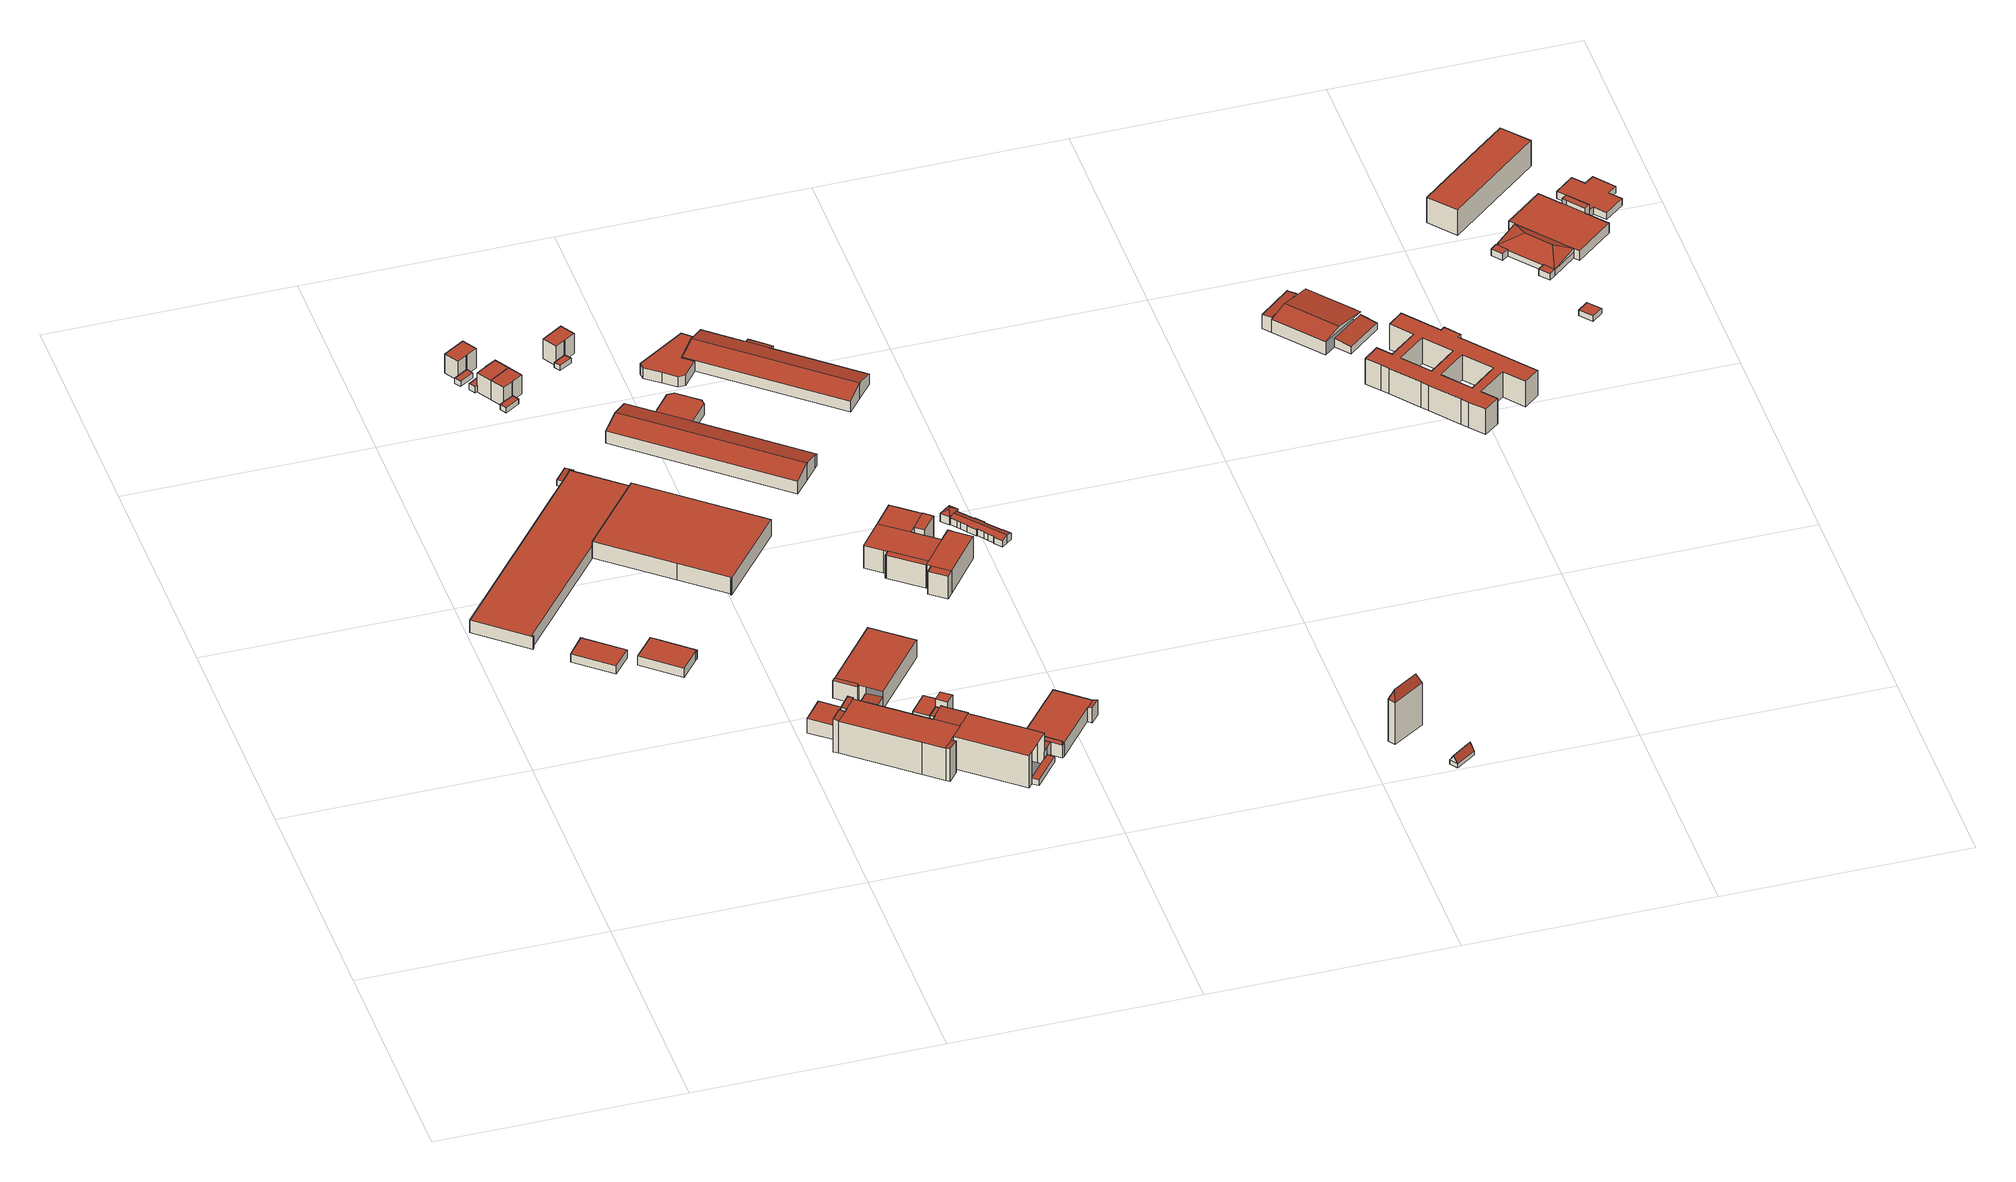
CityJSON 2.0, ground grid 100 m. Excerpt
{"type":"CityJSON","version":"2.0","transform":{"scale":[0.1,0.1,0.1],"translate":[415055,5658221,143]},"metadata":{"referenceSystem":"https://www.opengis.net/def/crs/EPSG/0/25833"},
"CityObjects":{
"building1":{"type":"Building","attributes":{"Dachtyp_tdc":"tdcPolyFlatRoof","Gemeindeschluessel":14612000,"Dachneigung":0,"QualitaetDacherkennung":76,"Geometrietyp2DReferenz":"3000","measuredHeight":3.96,"function":"31001_2000","roofType":"1000"},"geometry":[{"type":"Solid","lod":"2","boundaries":[[[[0,1,2,3]],[[1,4,5,2]],[[4,6,7,5]],[[6,0,3,7]],[[6,4,1,0]],[[3,2,5,7]]]],"semantics":{"surfaces":[{"type":"WallSurface"},{"type":"RoofSurface"},{"type":"GroundSurface"}],"values":[[0,0,0,0,1,2]]}}]},
"building2":{"type":"Building","attributes":{"Dachtyp_tdc":"tdcPolyFlatRoof","Gemeindeschluessel":14612000,"Dachneigung":0,"QualitaetDacherkennung":48,"Geometrietyp2DReferenz":"3000","measuredHeight":6.03,"function":"31001_2000","roofType":"1000"},"geometry":[{"type":"Solid","lod":"2","boundaries":[[[[8,9,10,11]],[[9,12,13,10]],[[12,14,15,13]],[[14,16,17,15]],[[16,18,19,17]],[[18,20,21,19]],[[20,22,23,21]],[[22,24,25,23]],[[24,26,27,25]],[[26,28,29,27]],[[28,8,11,29]],[[28,26,24,22,20,18,16,14,12,9,8]],[[11,10,13,15,17,19,21,23,25,27,29]]]],"semantics":{"surfaces":[{"type":"WallSurface"},{"type":"RoofSurface"},{"type":"GroundSurface"}],"values":[[0,0,0,0,0,0,0,0,0,0,0,1,2]]}}]},
"building3":{"type":"Building","attributes":{"Dachtyp_tdc":"tdcPolyFlatRoof","Gemeindeschluessel":14612000,"Dachneigung":0,"QualitaetDacherkennung":58,"Geometrietyp2DReferenz":"3000","measuredHeight":4.24,"function":"31001_2000","roofType":"1000"},"geometry":[{"type":"Solid","lod":"2","boundaries":[[[[30,31,32,33]],[[31,34,35,32]],[[34,36,37,35]],[[36,38,39,37]],[[38,40,41,39]],[[40,30,33,41]],[[40,38,36,34,31,30]],[[33,32,35,37,39,41]]]],"semantics":{"surfaces":[{"type":"WallSurface"},{"type":"RoofSurface"},{"type":"GroundSurface"}],"values":[[0,0,0,0,0,0,1,2]]}}]},
"building4":{"type":"Building","attributes":{"Dachtyp_tdc":"tdcPolyFlatRoof","Gemeindeschluessel":14612000,"Dachneigung":0,"QualitaetDacherkennung":72,"Geometrietyp2DReferenz":"3000","measuredHeight":2.47,"function":"31001_9998","roofType":"1000"},"geometry":[{"type":"Solid","lod":"2","boundaries":[[[[42,43,44,45]],[[43,46,47,44]],[[46,48,49,47]],[[48,50,51,49]],[[50,52,53,51]],[[52,42,45,53]],[[52,50,48,46,43,42]],[[45,44,47,49,51,53]]]],"semantics":{"surfaces":[{"type":"WallSurface"},{"type":"RoofSurface"},{"type":"GroundSurface"}],"values":[[0,0,0,0,0,0,1,2]]}}]},
"building5":{"type":"Building","attributes":{"Dachtyp_tdc":"tdcPolyFlatRoof","Gemeindeschluessel":14612000,"Dachneigung":0,"QualitaetDacherkennung":66,"Geometrietyp2DReferenz":"3000","measuredHeight":2.83,"function":"31001_9998","roofType":"1000"},"geometry":[{"type":"Solid","lod":"2","boundaries":[[[[54,55,56,57]],[[55,58,59,56]],[[58,60,61,59]],[[60,62,63,61]],[[62,64,65,63]],[[64,54,57,65]],[[64,62,60,58,55,54]],[[57,56,59,61,63,65]]]],"semantics":{"surfaces":[{"type":"WallSurface"},{"type":"RoofSurface"},{"type":"GroundSurface"}],"values":[[0,0,0,0,0,0,1,2]]}}]},
"building6":{"type":"Building","attributes":{"Dachtyp_tdc":"tdcPolyFlatRoof","Gemeindeschluessel":14612000,"Dachneigung":0,"QualitaetDacherkennung":54,"Geometrietyp2DReferenz":"3000","measuredHeight":9.21,"function":"31001_9998","roofType":"1000"},"geometry":[{"type":"Solid","lod":"2","boundaries":[[[[66,67,47,49]],[[67,68,69,47]],[[68,70,71,69]],[[70,72,73,71]],[[72,74,51,73]],[[74,66,49,51]],[[74,72,70,68,67,66]],[[49,47,69,71,73,51]]]],"semantics":{"surfaces":[{"type":"WallSurface"},{"type":"RoofSurface"},{"type":"GroundSurface"}],"values":[[0,0,0,0,0,0,1,2]]}}]},
"building7":{"type":"Building","attributes":{"Dachtyp_tdc":"tdcPolyFlatRoof","Gemeindeschluessel":14612000,"Dachneigung":4.03,"QualitaetDacherkennung":62,"Geometrietyp2DReferenz":"3000","measuredHeight":2.98,"function":"31001_2000","roofType":"2100"},"geometry":[{"type":"Solid","lod":"2","boundaries":[[[[75,76,77,78]],[[76,79,80,77]],[[79,81,82,80]],[[81,83,84,82]],[[83,75,78,84]],[[83,81,79,76,75]],[[78,77,80,82,84]]]],"semantics":{"surfaces":[{"type":"WallSurface"},{"type":"RoofSurface"},{"type":"GroundSurface"}],"values":[[0,0,0,0,0,1,2]]}}]},
"building8":{"type":"Building","attributes":{"name":"Förderzentrum Prof. Dr. Rainer Fetscher","Dachtyp_tdc":"tdcPolyFlatRoof","Gemeindeschluessel":14612000,"Dachneigung":0,"QualitaetDacherkennung":78,"Geometrietyp2DReferenz":"3000","measuredHeight":6.88,"function":"31001_3021","roofType":"1000"},"geometry":[{"type":"Solid","lod":"2","boundaries":[[[[85,86,87,88]],[[86,89,90,87]],[[89,91,92,90]],[[91,93,94,92]],[[93,95,96,94]],[[95,97,98,96]],[[97,85,88,98]],[[97,95,93,91,89,86,85]],[[88,87,90,92,94,96,98]]]],"semantics":{"surfaces":[{"type":"WallSurface"},{"type":"RoofSurface"},{"type":"GroundSurface"}],"values":[[0,0,0,0,0,0,0,1,2]]}}]},
"building9":{"type":"Building","attributes":{"Dachtyp_tdc":"tdcPolyFlatRoof","Gemeindeschluessel":14612000,"Dachneigung":0,"QualitaetDacherkennung":62,"Geometrietyp2DReferenz":"3000","measuredHeight":2.46,"function":"31001_9998","roofType":"1000"},"geometry":[{"type":"Solid","lod":"2","boundaries":[[[[99,100,101,102]],[[100,103,104,101]],[[103,105,106,104]],[[105,107,108,106]],[[107,109,110,108]],[[109,99,102,110]],[[109,107,105,103,100,99]],[[102,101,104,106,108,110]]]],"semantics":{"surfaces":[{"type":"WallSurface"},{"type":"RoofSurface"},{"type":"GroundSurface"}],"values":[[0,0,0,0,0,0,1,2]]}}]},
"building10":{"type":"Building","attributes":{"Dachtyp_tdc":"tdcPolyFlatRoof","Gemeindeschluessel":14612000,"Dachneigung":0,"QualitaetDacherkennung":46,"Geometrietyp2DReferenz":"3000","measuredHeight":9.1,"function":"31001_9998","roofType":"1000"},"geometry":[{"type":"Solid","lod":"2","boundaries":[[[[111,112,113,114]],[[112,115,116,113]],[[115,117,118,116]],[[117,119,120,118]],[[119,121,122,120]],[[121,111,114,122]],[[121,119,117,115,112,111]],[[114,113,116,118,120,122]]]],"semantics":{"surfaces":[{"type":"WallSurface"},{"type":"RoofSurface"},{"type":"GroundSurface"}],"values":[[0,0,0,0,0,0,1,2]]}}]},
"building11":{"type":"Building","attributes":{"Dachtyp_tdc":"tdcPolyFlatRoof","Gemeindeschluessel":14612000,"Dachneigung":0,"QualitaetDacherkennung":47,"Geometrietyp2DReferenz":"3000","measuredHeight":9.12,"function":"31001_9998","roofType":"1000"},"geometry":[{"type":"Solid","lod":"2","boundaries":[[[[123,124,125,126]],[[124,111,114,125]],[[111,121,122,114]],[[121,127,128,122]],[[127,129,130,128]],[[129,123,126,130]],[[129,127,121,111,124,123]],[[126,125,114,122,128,130]]]],"semantics":{"surfaces":[{"type":"WallSurface"},{"type":"RoofSurface"},{"type":"GroundSurface"}],"values":[[0,0,0,0,0,0,1,2]]}}]},
"building12":{"type":"Building","attributes":{"Dachtyp_tdc":"tdcPolyFlatRoof","Gemeindeschluessel":14612000,"Dachneigung":0,"QualitaetDacherkennung":43,"Geometrietyp2DReferenz":"3000","measuredHeight":7.88,"function":"31001_2000","roofType":"1000"},"geometry":[{"type":"Solid","lod":"2","boundaries":[[[[131,132,133,134]],[[132,135,136,133]],[[135,137,138,136]],[[137,139,140,138]],[[139,141,142,140]],[[141,143,144,142]],[[143,131,134,144]],[[143,141,139,137,135,132,131]],[[134,133,136,138,140,142,144]]]],"semantics":{"surfaces":[{"type":"WallSurface"},{"type":"RoofSurface"},{"type":"GroundSurface"}],"values":[[0,0,0,0,0,0,0,1,2]]}}]},
"building13":{"type":"Building","attributes":{"name":"Förderzentrum Prof. Dr. Rainer Fetscher","Gemeindeschluessel":14612000,"Geometrietyp2DReferenz":"3000","function":"31001_3021","roofType":"9999"},"children":["building13-1","building13-2","building13-3","building13-4","building13-5","building13-6","building13-7","building13-8"]},
"building13-1":{"type":"BuildingPart","attributes":{"Dachtyp_tdc":"tdcPolyFlatRoof","Dachneigung":0,"QualitaetDacherkennung":50,"Geometrietyp2DReferenz":"3000","measuredHeight":2.82,"roofType":"1000"},"parents":["building13"],"geometry":[{"type":"MultiSurface","lod":"2","boundaries":[[[145,146,147,148]],[[146,149,150,147]],[[151,152,153,154]],[[152,145,148,153]],[[152,151,149,146,145]],[[148,147,150,154,153]]],"semantics":{"surfaces":[{"type":"WallSurface"},{"type":"RoofSurface"},{"type":"GroundSurface"}],"values":[0,0,0,0,1,2]}}]},
"building13-2":{"type":"BuildingPart","attributes":{"Dachtyp_tdc":"tdcPolyFlatRoof","Dachneigung":0,"QualitaetDacherkennung":47,"Geometrietyp2DReferenz":"3000","measuredHeight":15.24,"roofType":"1000"},"parents":["building13"],"geometry":[{"type":"MultiSurface","lod":"2","boundaries":[[[155,156,157,158,159]],[[160,161,162,163]],[[161,164,165,162]],[[166,167,168,169,170]],[[171,172,173,174]],[[172,175,176,177,173]],[[178,175,172,171,179,167,166,164,161,160,180,156,155]],[[159,158,163,162,165,170,169,174,173,177,181]]],"semantics":{"surfaces":[{"type":"WallSurface"},{"type":"RoofSurface"},{"type":"GroundSurface"}],"values":[0,0,0,0,0,0,1,2]}}]},
"building13-3":{"type":"BuildingPart","attributes":{"Dachtyp_tdc":"tdcPolyFlatRoof","Dachneigung":5.94,"QualitaetDacherkennung":32,"Geometrietyp2DReferenz":"3000","measuredHeight":15.71,"roofType":"2100"},"parents":["building13"],"geometry":[{"type":"MultiSurface","lod":"2","boundaries":[[[168,182,183,169]],[[182,184,185,183]],[[184,186,187,185]],[[186,188,171,174,187]],[[188,186,184,182,168,179]],[[169,183,185,187,174]]],"semantics":{"surfaces":[{"type":"WallSurface"},{"type":"RoofSurface"},{"type":"GroundSurface"}],"values":[0,0,0,0,1,2]}}]},
"building13-4":{"type":"BuildingPart","attributes":{"Dachtyp_tdc":"tdcPolyFlatRoof","Dachneigung":5.33,"QualitaetDacherkennung":60,"Geometrietyp2DReferenz":"3000","measuredHeight":15.66,"roofType":"2100"},"parents":["building13"],"geometry":[{"type":"MultiSurface","lod":"2","boundaries":[[[176,189,190,191,177]],[[192,193,194,195,196]],[[193,197,198,199,194]],[[200,201,197,193,192,189,176]],[[177,191,195,194,199,181]]],"semantics":{"surfaces":[{"type":"WallSurface"},{"type":"RoofSurface"},{"type":"GroundSurface"}],"values":[0,0,0,1,2]}}]},
"building13-5":{"type":"BuildingPart","attributes":{"Dachtyp_tdc":"tdcPolyFlatRoof","Dachneigung":6.41,"QualitaetDacherkennung":51,"Geometrietyp2DReferenz":"3000","measuredHeight":15.61,"roofType":"2100"},"parents":["building13"],"geometry":[{"type":"MultiSurface","lod":"2","boundaries":[[[202,203,166,170,204]],[[205,206,207,165,164]],[[206,202,204,207]],[[206,205,203,202]],[[204,170,165,207]]],"semantics":{"surfaces":[{"type":"WallSurface"},{"type":"RoofSurface"},{"type":"GroundSurface"}],"values":[0,0,0,1,2]}}]},
"building13-6":{"type":"BuildingPart","attributes":{"Dachtyp_tdc":"tdcPolyFlatRoof","Dachneigung":5.93,"QualitaetDacherkennung":62,"Geometrietyp2DReferenz":"3000","measuredHeight":15.67,"roofType":"2100"},"parents":["building13"],"geometry":[{"type":"MultiSurface","lod":"2","boundaries":[[[157,208,209,158]],[[208,210,211,209]],[[210,212,160,163,211]],[[212,210,208,157,180]],[[158,209,211,163]]],"semantics":{"surfaces":[{"type":"WallSurface"},{"type":"RoofSurface"},{"type":"GroundSurface"}],"values":[0,0,0,1,2]}}]},
"building13-7":{"type":"BuildingPart","attributes":{"Dachtyp_tdc":"tdcPolyFlatRoof","Dachneigung":0,"QualitaetDacherkennung":40,"Geometrietyp2DReferenz":"3000","measuredHeight":14.4,"roofType":"1000"},"parents":["building13"],"geometry":[{"type":"MultiSurface","lod":"2","boundaries":[[[190,213,214,191]],[[213,215,216,214]],[[215,196,195,216]],[[196,215,213,190]],[[191,214,216,195]]],"semantics":{"surfaces":[{"type":"WallSurface"},{"type":"RoofSurface"},{"type":"GroundSurface"}],"values":[0,0,0,1,2]}}]},
"building13-8":{"type":"BuildingPart","attributes":{"Dachtyp_tdc":"tdcPolyFlatRoof","Dachneigung":0,"QualitaetDacherkennung":47,"Geometrietyp2DReferenz":"3000","measuredHeight":15.29,"roofType":"1000"},"parents":["building13"],"geometry":[{"type":"MultiSurface","lod":"2","boundaries":[[[217,150,149]],[[217,218,219,150]],[[218,155,159,219]],[[198,220,221,199]],[[220,222,151,154,221]],[[222,220,198,201,155,218,217]],[[150,219,159,181,199,221,154]]],"semantics":{"surfaces":[{"type":"WallSurface"},{"type":"RoofSurface"},{"type":"GroundSurface"}],"values":[0,0,0,0,0,1,2]}}]},
"building14":{"type":"Building","attributes":{"Dachtyp_tdc":"tdcPolyFlatRoof","Gemeindeschluessel":14612000,"Dachneigung":0,"QualitaetDacherkennung":67,"Geometrietyp2DReferenz":"3000","measuredHeight":2.43,"function":"31001_9998","roofType":"1000"},"geometry":[{"type":"Solid","lod":"2","boundaries":[[[[223,224,225,226]],[[224,227,228,225]],[[227,229,230,228]],[[229,231,232,230]],[[231,233,234,232]],[[233,223,226,234]],[[233,231,229,227,224,223]],[[226,225,228,230,232,234]]]],"semantics":{"surfaces":[{"type":"WallSurface"},{"type":"RoofSurface"},{"type":"GroundSurface"}],"values":[[0,0,0,0,0,0,1,2]]}}]},
"building15":{"type":"Building","attributes":{"Gemeindeschluessel":14612000,"Geometrietyp2DReferenz":"3000","function":"31001_3211","roofType":"9999"},"children":["building15-1","building15-2","building15-3"]},
"building15-1":{"type":"BuildingPart","attributes":{"Dachtyp_tdc":"tdcPolyFlatRoof","Dachneigung":0,"QualitaetDacherkennung":54,"Geometrietyp2DReferenz":"3000","measuredHeight":8.3,"roofType":"1000"},"parents":["building15"],"geometry":[{"type":"MultiSurface","lod":"2","boundaries":[[[235,236,237,238,239]],[[240,241,242,243,244]],[[245,246,247,248]],[[246,235,239,247]],[[246,245,241,240,236,235]],[[239,238,243,242,248,247]]],"semantics":{"surfaces":[{"type":"WallSurface"},{"type":"RoofSurface"},{"type":"GroundSurface"}],"values":[0,0,0,0,1,2]}}]},
"building15-2":{"type":"BuildingPart","attributes":{"Dachtyp_tdc":"tdcFreeFormRoof","Dachneigung":66.31,"QualitaetDacherkennung":28,"Geometrietyp2DReferenz":"3000","measuredHeight":9.45,"roofType":"5000"},"parents":["building15"],"geometry":[{"type":"MultiSurface","lod":"2","boundaries":[[[249,250,251,252]],[[249,252,241]],[[250,249,241,245]],[[242,253,254,248]],[[252,253,242,241]],[[252,251,254,253]],[[251,245,248,254]],[[250,245,251]]],"semantics":{"surfaces":[{"type":"RoofSurface"},{"type":"GroundSurface"},{"type":"WallSurface"}],"values":[0,0,0,1,2,2,2,0]}}]},
"building15-3":{"type":"BuildingPart","attributes":{"Dachtyp_tdc":"tdcPolyFlatRoof","Dachneigung":3.56,"QualitaetDacherkennung":82,"Geometrietyp2DReferenz":"3000","measuredHeight":5.69,"roofType":"2100"},"parents":["building15"],"geometry":[{"type":"MultiSurface","lod":"2","boundaries":[[[255,256,257,258]],[[256,244,243,257]],[[237,255,258,238]],[[237,244,256,255]],[[258,257,243,238]]],"semantics":{"surfaces":[{"type":"WallSurface"},{"type":"RoofSurface"},{"type":"GroundSurface"}],"values":[0,0,0,1,2]}}]},
"building16":{"type":"Building","attributes":{"name":"Förderzentrum Prof. Dr. Rainer Fetscher","Gemeindeschluessel":14612000,"Geometrietyp2DReferenz":"3000","function":"31001_3021","roofType":"9999"},"children":["building16-1","building16-2"]},
"building16-1":{"type":"BuildingPart","attributes":{"Dachtyp_tdc":"tdcPolyFlatRoof","Dachneigung":0,"QualitaetDacherkennung":69,"Geometrietyp2DReferenz":"3000","measuredHeight":13.92,"roofType":"1000"},"parents":["building16"],"geometry":[{"type":"MultiSurface","lod":"2","boundaries":[[[259,260,261,262]],[[260,263,264,261]],[[263,265,266,264]],[[267,259,262,268]],[[267,265,263,260,259]],[[262,261,264,266,268]]],"semantics":{"surfaces":[{"type":"WallSurface"},{"type":"RoofSurface"},{"type":"GroundSurface"}],"values":[0,0,0,0,1,2]}}]},
"building16-2":{"type":"BuildingPart","attributes":{"Dachtyp_tdc":"tdcPolyFlatRoof","Dachneigung":0,"QualitaetDacherkennung":48,"Geometrietyp2DReferenz":"3000","measuredHeight":17.65,"roofType":"1000"},"parents":["building16"],"geometry":[{"type":"MultiSurface","lod":"2","boundaries":[[[269,270,271,272]],[[270,273,267,268,271]],[[274,269,272,266,265]],[[274,273,270,269]],[[272,271,268,266]]],"semantics":{"surfaces":[{"type":"WallSurface"},{"type":"RoofSurface"},{"type":"GroundSurface"}],"values":[0,0,0,1,2]}}]},
"building17":{"type":"Building","attributes":{"Dachtyp_tdc":"tdcPolyFlatRoof","Gemeindeschluessel":14612000,"Dachneigung":0,"QualitaetDacherkennung":56,"Geometrietyp2DReferenz":"3000","measuredHeight":9.33,"function":"31001_9998","roofType":"1000"},"geometry":[{"type":"Solid","lod":"2","boundaries":[[[[275,276,228,230]],[[276,277,278,228]],[[277,279,280,278]],[[279,281,282,280]],[[281,283,232,282]],[[283,275,230,232]],[[283,281,279,277,276,275]],[[230,228,278,280,282,232]]]],"semantics":{"surfaces":[{"type":"WallSurface"},{"type":"RoofSurface"},{"type":"GroundSurface"}],"values":[[0,0,0,0,0,0,1,2]]}}]},
"building18":{"type":"Building","attributes":{"Gemeindeschluessel":14612000,"Geometrietyp2DReferenz":"3000","function":"31001_2000","roofType":"9999"},"children":["building18-1","building18-2"]},
"building18-1":{"type":"BuildingPart","attributes":{"Dachtyp_tdc":"tdcPolyFlatRoof","Dachneigung":0,"QualitaetDacherkennung":52,"Geometrietyp2DReferenz":"3000","measuredHeight":5.24,"roofType":"1000"},"parents":["building18"],"geometry":[{"type":"MultiSurface","lod":"2","boundaries":[[[284,285,286,287]],[[285,288,289,286]],[[288,290,291,289]],[[290,292,293,291]],[[292,294,295,293]],[[294,292,290,288,285,284]],[[287,286,289,291,293,295]]],"semantics":{"surfaces":[{"type":"WallSurface"},{"type":"RoofSurface"},{"type":"GroundSurface"}],"values":[0,0,0,0,0,1,2]}}]},
"building18-2":{"type":"BuildingPart","attributes":{"Dachtyp_tdc":"tdcGableRoof","Dachneigung":13.86,"QualitaetDacherkennung":88,"Geometrietyp2DReferenz":"3000","measuredHeight":8.01,"roofType":"3100"},"parents":["building18"],"geometry":[{"type":"MultiSurface","lod":"2","boundaries":[[[296,297,298,299]],[[297,300,287,298]],[[300,284,287]],[[301,295,294]],[[301,302,303,295]],[[302,304,305,303]],[[304,306,307,305]],[[306,308,309,307]],[[308,310,311,309]],[[310,296,299,311]],[[306,304,302,301,300,297,296]],[[296,310,308,306]],[[299,298,287,295,303,305,307,309,311]]],"semantics":{"surfaces":[{"type":"WallSurface"},{"type":"RoofSurface"},{"type":"GroundSurface"}],"values":[0,0,0,0,0,0,0,0,0,0,1,1,2]}}]},
"building19":{"type":"Building","attributes":{"name":"Förderzentrum Prof. Dr. Rainer Fetscher","Dachtyp_tdc":"tdcPolyFlatRoof","Gemeindeschluessel":14612000,"Dachneigung":0,"QualitaetDacherkennung":63,"Geometrietyp2DReferenz":"3000","measuredHeight":5.69,"function":"31001_3021","roofType":"1000"},"geometry":[{"type":"Solid","lod":"2","boundaries":[[[[312,313,314,315]],[[313,316,317,314]],[[316,318,319,317]],[[318,320,321,319]],[[320,312,315,321]],[[320,318,316,313,312]],[[315,314,317,319,321]]]],"semantics":{"surfaces":[{"type":"WallSurface"},{"type":"RoofSurface"},{"type":"GroundSurface"}],"values":[[0,0,0,0,0,1,2]]}}]},
"building20":{"type":"Building","attributes":{"Dachtyp_tdc":"tdcPolyFlatRoof","Gemeindeschluessel":14612000,"Dachneigung":0,"QualitaetDacherkennung":66,"Geometrietyp2DReferenz":"3000","measuredHeight":4.89,"function":"31001_2000","roofType":"1000"},"geometry":[{"type":"Solid","lod":"2","boundaries":[[[[322,323,324,325]],[[323,326,327,324]],[[326,328,329,327]],[[328,330,331,329]],[[330,332,333,331]],[[332,334,335,333]],[[334,336,337,335]],[[336,338,339,337]],[[338,322,325,339]],[[338,336,334,332,330,328,326,323,322]],[[325,324,327,329,331,333,335,337,339]]]],"semantics":{"surfaces":[{"type":"WallSurface"},{"type":"RoofSurface"},{"type":"GroundSurface"}],"values":[[0,0,0,0,0,0,0,0,0,1,2]]}}]},
"building21":{"type":"Building","attributes":{"name":"Förderzentrum Prof. Dr. Rainer Fetscher","Gemeindeschluessel":14612000,"Geometrietyp2DReferenz":"3000","function":"31001_3021","roofType":"9999"},"children":["building21-1","building21-2","building21-3"]},
"building21-1":{"type":"BuildingPart","attributes":{"Dachtyp_tdc":"tdcFreeFormRoof","Dachneigung":67.84,"QualitaetDacherkennung":38,"Geometrietyp2DReferenz":"3000","measuredHeight":7.61,"roofType":"5000"},"parents":["building21"],"geometry":[{"type":"MultiSurface","lod":"2","boundaries":[[[340,341,342,343]],[[341,344,345,342]],[[344,346,347,345]],[[348,349,350,351]],[[349,340,343,350]],[[352,353,348,346]],[[352,346,344]],[[353,352,344,341,340,349]],[[353,349,348]],[[343,342,345,347,351,350]]],"semantics":{"surfaces":[{"type":"WallSurface"},{"type":"RoofSurface"},{"type":"GroundSurface"}],"values":[0,0,0,0,0,1,1,1,1,2]}}]},
"building21-2":{"type":"BuildingPart","attributes":{"Dachtyp_tdc":"tdcPolyFlatRoof","Dachneigung":0,"QualitaetDacherkennung":81,"Geometrietyp2DReferenz":"3000","measuredHeight":6.39,"roofType":"1000"},"parents":["building21"],"geometry":[{"type":"MultiSurface","lod":"2","boundaries":[[[354,355,356,357]],[[355,358,359,356]],[[360,361,348,351,362]],[[363,354,357,347,346]],[[363,361,360,358,355,354]],[[357,356,359,362,351,347]]],"semantics":{"surfaces":[{"type":"WallSurface"},{"type":"RoofSurface"},{"type":"GroundSurface"}],"values":[0,0,0,0,1,2]}}]},
"building21-3":{"type":"BuildingPart","attributes":{"Dachtyp_tdc":"tdcPolyFlatRoof","Dachneigung":16.44,"QualitaetDacherkennung":42,"Geometrietyp2DReferenz":"3000","measuredHeight":7.08,"roofType":"2100"},"parents":["building21"],"geometry":[{"type":"MultiSurface","lod":"2","boundaries":[[[364,365,366,359,358]],[[365,367,368,366]],[[367,369,360,362,368]],[[369,367,365,364]],[[359,366,368,362]]],"semantics":{"surfaces":[{"type":"WallSurface"},{"type":"RoofSurface"},{"type":"GroundSurface"}],"values":[0,0,0,1,2]}}]},
"building22":{"type":"Building","attributes":{"Gemeindeschluessel":14612000,"Geometrietyp2DReferenz":"3000","function":"31001_9998","roofType":"9999"},"children":["building22-1","building22-2","building22-3","building22-4","building22-5","building22-6"]},
"building22-1":{"type":"BuildingPart","attributes":{"Dachtyp_tdc":"tdcPolyFlatRoof","Dachneigung":0,"QualitaetDacherkennung":72,"Geometrietyp2DReferenz":"3000","measuredHeight":10.73,"roofType":"1000"},"parents":["building22"],"geometry":[{"type":"MultiSurface","lod":"2","boundaries":[[[370,371,372,373,374,375,376]],[[377,378,379,380,381,382,383]],[[376,375,378,377]],[[373,380,379,374]],[[371,370,383,382]],[[370,376,377,383]]],"semantics":{"surfaces":[{"type":"RoofSurface"},{"type":"GroundSurface"},{"type":"WallSurface"}],"values":[0,1,2,2,2,2]}}]},
"building22-2":{"type":"BuildingPart","attributes":{"Dachtyp_tdc":"tdcPolyFlatRoof","Dachneigung":0,"QualitaetDacherkennung":73,"Geometrietyp2DReferenz":"3000","measuredHeight":10.83,"roofType":"1000"},"parents":["building22"],"geometry":[{"type":"MultiSurface","lod":"2","boundaries":[[[384,385,386,387,388]],[[385,389,390,386]],[[389,391,371,382,390]],[[389,385,384,392,391]],[[382,381,387,386,390]]],"semantics":{"surfaces":[{"type":"WallSurface"},{"type":"RoofSurface"},{"type":"GroundSurface"}],"values":[0,0,0,1,2]}}]},
"building22-3":{"type":"BuildingPart","attributes":{"Dachtyp_tdc":"tdcPolyFlatRoof","Dachneigung":0,"QualitaetDacherkennung":77,"Geometrietyp2DReferenz":"3000","measuredHeight":10.71,"roofType":"1000"},"parents":["building22"],"geometry":[{"type":"MultiSurface","lod":"2","boundaries":[[[393,394,395,396]],[[394,397,398,395]],[[397,399,400,398]],[[399,401,402,400]],[[403,374,379,404]],[[375,393,396,378]],[[375,374,403,401,399,397,394,393]],[[396,395,398,400,402,404,379,378]]],"semantics":{"surfaces":[{"type":"WallSurface"},{"type":"RoofSurface"},{"type":"GroundSurface"}],"values":[0,0,0,0,0,0,1,2]}}]},
"building22-4":{"type":"BuildingPart","attributes":{"Dachtyp_tdc":"tdcPolyFlatRoof","Dachneigung":0,"QualitaetDacherkennung":65,"Geometrietyp2DReferenz":"3000","measuredHeight":10.72,"roofType":"1000"},"parents":["building22"],"geometry":[{"type":"MultiSurface","lod":"2","boundaries":[[[405,406,407,408]],[[405,409,410,406]],[[409,411,412,410]],[[409,405,408,411]],[[412,407,406,410]]],"semantics":{"surfaces":[{"type":"WallSurface"},{"type":"RoofSurface"},{"type":"GroundSurface"}],"values":[0,0,0,1,2]}}]},
"building22-5":{"type":"BuildingPart","attributes":{"Dachtyp_tdc":"tdcPolyFlatRoof","Dachneigung":0,"QualitaetDacherkennung":69,"Geometrietyp2DReferenz":"3000","measuredHeight":10.79,"roofType":"1000"},"parents":["building22"],"geometry":[{"type":"MultiSurface","lod":"2","boundaries":[[[413,414,403,404,415]],[[416,417,418,402,401]],[[417,413,415,418]],[[417,416,414,413]],[[415,404,402,418]]],"semantics":{"surfaces":[{"type":"WallSurface"},{"type":"RoofSurface"},{"type":"GroundSurface"}],"values":[0,0,0,1,2]}}]},
"building22-6":{"type":"BuildingPart","attributes":{"Dachtyp_tdc":"tdcPolyFlatRoof","Dachneigung":0,"QualitaetDacherkennung":82,"Geometrietyp2DReferenz":"3000","measuredHeight":10.71,"roofType":"1000"},"parents":["building22"],"geometry":[{"type":"MultiSurface","lod":"2","boundaries":[[[411,419,420,412]],[[419,421,422,420]],[[421,388,387,422]],[[373,423,424,380]],[[423,425,426,424]],[[425,427,428,426]],[[427,429,430,428]],[[429,408,407,430]],[[429,427,425,423,373,372,388,421,419,411,408]],[[407,412,420,422,387,381,380,424,426,428,430]]],"semantics":{"surfaces":[{"type":"WallSurface"},{"type":"RoofSurface"},{"type":"GroundSurface"}],"values":[0,0,0,0,0,0,0,0,1,2]}}]},
"building23":{"type":"Building","attributes":{"Gemeindeschluessel":14612000,"Geometrietyp2DReferenz":"3000","function":"31001_2000","roofType":"9999"},"children":["building23-1","building23-2"]},
"building23-1":{"type":"BuildingPart","attributes":{"Dachtyp_tdc":"tdcGableRoof","Dachneigung":13.82,"QualitaetDacherkennung":94,"Geometrietyp2DReferenz":"3000","measuredHeight":7.18,"roofType":"3100"},"parents":["building23"],"geometry":[{"type":"MultiSurface","lod":"2","boundaries":[[[431,432,433]],[[434,435,436]],[[434,437,438,435]],[[437,439,440,438]],[[439,441,442,440]],[[441,443,444,442]],[[443,445,446,444]],[[445,447,448,446]],[[447,449,450,448]],[[449,451,452,450]],[[451,431,433,452]],[[447,445,443,441,439]],[[439,437,434,431,451,449,447]],[[433,435,438,440,442,444,446,448,450,452]]],"semantics":{"surfaces":[{"type":"WallSurface"},{"type":"RoofSurface"},{"type":"GroundSurface"}],"values":[0,0,0,0,0,0,0,0,0,0,0,1,1,2]}}]},
"building23-2":{"type":"BuildingPart","attributes":{"Dachtyp_tdc":"tdcPolyFlatRoof","Dachneigung":9.03,"QualitaetDacherkennung":68,"Geometrietyp2DReferenz":"3000","measuredHeight":3.48,"roofType":"2100"},"parents":["building23"],"geometry":[{"type":"MultiSurface","lod":"2","boundaries":[[[453,454,455,456]],[[454,436,435,455]],[[436,454,453,432]],[[433,456,455,435]],[[432,453,456,433]]],"semantics":{"surfaces":[{"type":"WallSurface"},{"type":"RoofSurface"},{"type":"GroundSurface"}],"values":[0,0,1,2,0]}}]},
"building24":{"type":"Building","attributes":{"Gemeindeschluessel":14612000,"Geometrietyp2DReferenz":"3000","function":"31001_9998","roofType":"9999"},"children":["building24-1","building24-2"]},
"building24-1":{"type":"BuildingPart","attributes":{"Dachtyp_tdc":"tdcHipRoof","Dachneigung":29.85,"QualitaetDacherkennung":73,"Geometrietyp2DReferenz":"3000","measuredHeight":5.02,"roofType":"3200"},"parents":["building24"],"geometry":[{"type":"MultiSurface","lod":"2","boundaries":[[[457,458,459]],[[457,460,461,458]],[[460,462,463,461]],[[462,464,465,463]],[[464,466,467,465]],[[466,468,469,467]],[[468,470,471,469]],[[470,472,471]],[[468,466,473]],[[464,462,474]],[[466,464,474,473]],[[462,460,457,470,468,473,474]],[[458,461,463,465,467,469,471,475]]],"semantics":{"surfaces":[{"type":"WallSurface"},{"type":"RoofSurface"},{"type":"GroundSurface"}],"values":[0,0,0,0,0,0,0,0,1,1,1,1,2]}}]},
"building24-2":{"type":"BuildingPart","attributes":{"Dachtyp_tdc":"tdcGableRoof","Dachneigung":16.16,"QualitaetDacherkennung":50,"Geometrietyp2DReferenz":"3000","measuredHeight":3.73,"roofType":"3100"},"parents":["building24"],"geometry":[{"type":"MultiSurface","lod":"2","boundaries":[[[476,477,478,479]],[[477,480,481,478]],[[480,482,483,481]],[[482,484,485,483]],[[484,486,487,485]],[[486,459,458,487]],[[472,488,489,471]],[[488,490,491,489]],[[490,492,493,491]],[[492,494,495,493]],[[494,496,497,495]],[[496,498,499,497]],[[498,500,501,499]],[[500,502,503,501]],[[502,504,505,503]],[[504,506,507,505]],[[506,508,509,507]],[[502,500,498,496,494,492,490,488,472,510]],[[510,459,486,484,482,480,477,476,511,512,508,506,504,502]],[[509,513,514,479,478,481,483,485,487,458,475,471,489,491,493,495,497,499,501,503,505,507]],[[508,512,513,509]],[[512,511,514,513]],[[511,476,479,514]]],"semantics":{"surfaces":[{"type":"WallSurface"},{"type":"RoofSurface"},{"type":"GroundSurface"}],"values":[0,0,0,0,0,0,0,0,0,0,0,0,0,0,0,0,0,1,1,2,0,0,0]}}]},
"building25":{"type":"Building","attributes":{"Dachtyp_tdc":"tdcFreeFormRoof","Gemeindeschluessel":14612000,"Dachneigung":69.02,"QualitaetDacherkennung":3,"Geometrietyp2DReferenz":"3000","measuredHeight":24.39,"function":"31001_9998","roofType":"5000"},"geometry":[{"type":"Solid","lod":"2","boundaries":[[[[515,516,517,518]],[[516,519,520,517]],[[519,521,522,520]],[[521,523,524,522]],[[523,515,518,524]],[[519,516,525,526]],[[516,515,525]],[[515,523,521,526,525]],[[521,519,526]],[[518,517,520,522,524]]]],"semantics":{"surfaces":[{"type":"WallSurface"},{"type":"RoofSurface"},{"type":"GroundSurface"}],"values":[[0,0,0,0,0,1,1,1,1,2]]}}]},
"building26":{"type":"Building","attributes":{"Dachtyp_tdc":"tdcFreeFormRoof","Gemeindeschluessel":14612000,"Dachneigung":12.99,"QualitaetDacherkennung":71,"Geometrietyp2DReferenz":"3000","measuredHeight":3.42,"function":"31001_9998","roofType":"5000"},"geometry":[{"type":"Solid","lod":"2","boundaries":[[[[527,528,529,530]],[[528,531,532,529]],[[531,533,518,532]],[[533,534,524,518]],[[534,535,536,524]],[[537,533,531,538]],[[534,537,538,528,527,535]],[[534,533,537]],[[531,528,538]],[[536,530,529,532,518,524]],[[535,527,530,536]]]],"semantics":{"surfaces":[{"type":"WallSurface"},{"type":"RoofSurface"},{"type":"GroundSurface"}],"values":[[0,0,0,0,0,1,1,0,0,2,0]]}}]},
"building27":{"type":"Building","attributes":{"Dachtyp_tdc":"tdcFreeFormRoof","Gemeindeschluessel":14612000,"Dachneigung":59.17,"QualitaetDacherkennung":36,"Geometrietyp2DReferenz":"3000","measuredHeight":5.08,"function":"31001_9998","roofType":"5000"},"geometry":[{"type":"Solid","lod":"2","boundaries":[[[[539,540,541,542]],[[540,543,544,541]],[[543,545,546,544]],[[545,539,542,546]],[[547,545,543]],[[548,547,543,540]],[[548,540,539]],[[547,548,539,545]],[[542,541,544,546]]]],"semantics":{"surfaces":[{"type":"WallSurface"},{"type":"RoofSurface"},{"type":"GroundSurface"}],"values":[[0,0,0,0,0,1,0,1,2]]}}]},
"building28":{"type":"Building","attributes":{"Gemeindeschluessel":14612000,"Geometrietyp2DReferenz":"3000","function":"31001_3211","roofType":"9999"},"children":["building28-1","building28-2","building28-3","building28-4"]},
"building28-1":{"type":"BuildingPart","attributes":{"Dachtyp_tdc":"tdcPolyFlatRoof","Dachneigung":5.85,"QualitaetDacherkennung":70,"Geometrietyp2DReferenz":"3000","measuredHeight":3.95,"roofType":"2100"},"parents":["building28"],"geometry":[{"type":"MultiSurface","lod":"2","boundaries":[[[549,550,551,552]],[[553,554,555,556]],[[554,549,552,555]],[[554,553,550,549]],[[552,551,556,555]]],"semantics":{"surfaces":[{"type":"WallSurface"},{"type":"RoofSurface"},{"type":"GroundSurface"}],"values":[0,0,0,1,2]}}]},
"building28-2":{"type":"BuildingPart","attributes":{"Dachtyp_tdc":"tdcGableRoof","Dachneigung":10.19,"QualitaetDacherkennung":41,"Geometrietyp2DReferenz":"3000","measuredHeight":7.8,"roofType":"3100"},"parents":["building28"],"geometry":[{"type":"MultiSurface","lod":"2","boundaries":[[[557,558,559,560]],[[557,561,562]],[[558,557,562,563,564]],[[561,565,566,567,563,562]],[[560,559,568,569,570,556,551]]],"semantics":{"surfaces":[{"type":"WallSurface"},{"type":"RoofSurface"},{"type":"GroundSurface"}],"values":[0,0,1,1,2]}}]},
"building28-3":{"type":"BuildingPart","attributes":{"Dachtyp_tdc":"tdcPolyFlatRoof","Dachneigung":7.98,"QualitaetDacherkennung":55,"Geometrietyp2DReferenz":"3000","measuredHeight":7.15,"roofType":"2100"},"parents":["building28"],"geometry":[{"type":"MultiSurface","lod":"2","boundaries":[[[571,572,573,574]],[[572,575,566,576,568,573]],[[577,578,579,559,558]],[[578,580,581,579]],[[580,571,574,581]],[[580,578,577,564,567,575,572,571]],[[574,573,568,559,579,581]]],"semantics":{"surfaces":[{"type":"WallSurface"},{"type":"RoofSurface"},{"type":"GroundSurface"}],"values":[0,0,0,0,0,1,2]}}]},
"building28-4":{"type":"BuildingPart","attributes":{"Dachtyp_tdc":"tdcPolyFlatRoof","Dachneigung":5.76,"QualitaetDacherkennung":69,"Geometrietyp2DReferenz":"3000","measuredHeight":3.41,"roofType":"2100"},"parents":["building28"],"geometry":[{"type":"MultiSurface","lod":"2","boundaries":[[[582,570,569,583]],[[584,585,570,582]],[[586,587,583,569]],[[587,584,582,583]],[[587,586,585,584]]],"semantics":{"surfaces":[{"type":"GroundSurface"},{"type":"WallSurface"},{"type":"RoofSurface"}],"values":[0,1,1,1,2]}}]},
"building29":{"type":"Building","attributes":{"name":"Förderzentrum Sprache Dresden","Dachtyp_tdc":"tdcPolyFlatRoof","Gemeindeschluessel":14612000,"Dachneigung":0,"QualitaetDacherkennung":12,"Geometrietyp2DReferenz":"3000","measuredHeight":12.08,"function":"31001_3021","roofType":"1000"},"geometry":[{"type":"Solid","lod":"2","boundaries":[[[[588,589,590,591]],[[589,592,593,590]],[[592,594,595,593]],[[594,596,597,595]],[[596,598,599,597]],[[600,601,602,603]],[[601,604,605,602]],[[604,606,607,605]],[[606,600,603,607]],[[598,608,609,599]],[[608,610,611,609]],[[610,612,613,611]],[[612,614,615,613]],[[614,616,617,615]],[[616,618,619,617]],[[618,620,621,619]],[[620,622,623,621]],[[622,624,625,623]],[[624,626,627,625]],[[628,629,630,631]],[[629,632,633,630]],[[632,634,635,633]],[[634,628,631,635]],[[626,636,637,627]],[[636,638,639,637]],[[638,640,641,639]],[[638,636,626,624,622,620,618,616,614,612,610,608,598,596,594,592,589,588,642,643,644,645,640],[628,634,632,629],[600,606,604,601]],[[641,646,647,648,649,591,590,593,595,597,599,609,611,613,615,617,619,621,623,625,627,637,639],[603,602,605,607],[631,630,633,635]],[[640,645,646,641]],[[645,644,647,646]],[[644,643,648,647]],[[643,642,649,648]],[[642,588,591,649]]]],"semantics":{"surfaces":[{"type":"WallSurface"},{"type":"RoofSurface"},{"type":"GroundSurface"}],"values":[[0,0,0,0,0,0,0,0,0,0,0,0,0,0,0,0,0,0,0,0,0,0,0,0,0,0,1,2,0,0,0,0,0]]}}]},
"building30":{"type":"Building","attributes":{"Dachtyp_tdc":"tdcPolyFlatRoof","Gemeindeschluessel":14612000,"Dachneigung":0,"QualitaetDacherkennung":66,"Geometrietyp2DReferenz":"3000","measuredHeight":2.47,"function":"31001_9998","roofType":"1000"},"geometry":[{"type":"Solid","lod":"2","boundaries":[[[[650,651,652,653]],[[651,654,655,652]],[[654,656,657,655]],[[656,650,653,657]],[[656,654,651,650]],[[653,652,655,657]]]],"semantics":{"surfaces":[{"type":"WallSurface"},{"type":"RoofSurface"},{"type":"GroundSurface"}],"values":[[0,0,0,0,1,2]]}}]},
"building31":{"type":"Building","attributes":{"Dachtyp_tdc":"tdcPolyFlatRoof","Gemeindeschluessel":14612000,"Dachneigung":0,"QualitaetDacherkennung":23,"Geometrietyp2DReferenz":"3000","measuredHeight":12.12,"function":"31001_9998","roofType":"1000"},"geometry":[{"type":"Solid","lod":"2","boundaries":[[[[658,659,660,661]],[[659,662,663,660]],[[662,664,665,663]],[[664,666,667,665]],[[666,668,669,667]],[[668,658,661,669]],[[668,666,664,662,659,658]],[[661,660,663,665,667,669]]]],"semantics":{"surfaces":[{"type":"WallSurface"},{"type":"RoofSurface"},{"type":"GroundSurface"}],"values":[[0,0,0,0,0,0,1,2]]}}]},
"building32":{"type":"Building","attributes":{"Gemeindeschluessel":14612000,"Geometrietyp2DReferenz":"3000","function":"31001_9998","roofType":"9999"},"children":["building32-1","building32-2","building32-3","building32-4","building32-5"]},
"building32-1":{"type":"BuildingPart","attributes":{"Dachtyp_tdc":"tdcPolyFlatRoof","Dachneigung":0,"QualitaetDacherkennung":69,"Geometrietyp2DReferenz":"3000","measuredHeight":3,"roofType":"1000"},"parents":["building32"],"geometry":[{"type":"MultiSurface","lod":"2","boundaries":[[[670,671,672,673,674]],[[671,675,676,672]],[[675,677,678,679,676]],[[677,675,671,670]],[[673,672,676,679]]],"semantics":{"surfaces":[{"type":"WallSurface"},{"type":"RoofSurface"},{"type":"GroundSurface"}],"values":[0,0,0,1,2]}}]},
"building32-2":{"type":"BuildingPart","attributes":{"Dachtyp_tdc":"tdcPolyFlatRoof","Dachneigung":0,"QualitaetDacherkennung":72,"Geometrietyp2DReferenz":"3000","measuredHeight":3.01,"roofType":"1000"},"parents":["building32"],"geometry":[{"type":"MultiSurface","lod":"2","boundaries":[[[680,681,682,683,684]],[[681,685,686,682]],[[685,687,688,689,686]],[[687,685,681,680]],[[683,682,686,689]]],"semantics":{"surfaces":[{"type":"WallSurface"},{"type":"RoofSurface"},{"type":"GroundSurface"}],"values":[0,0,0,1,2]}}]},
"building32-3":{"type":"BuildingPart","attributes":{"Dachtyp_tdc":"tdcPolyFlatRoof","Dachneigung":0,"QualitaetDacherkennung":62,"Geometrietyp2DReferenz":"3000","measuredHeight":4.68,"roofType":"1000"},"parents":["building32"],"geometry":[{"type":"MultiSurface","lod":"2","boundaries":[[[690,691,692,693,694,695]],[[691,696,697,692]],[[696,698,699,697]],[[700,701,702,703]],[[701,704,705,702]],[[704,706,707,708,709,705]],[[706,704,701,700,698,696,691,690]],[[693,692,697,699,703,702,705,709]]],"semantics":{"surfaces":[{"type":"WallSurface"},{"type":"RoofSurface"},{"type":"GroundSurface"}],"values":[0,0,0,0,0,0,1,2]}}]},
"building32-4":{"type":"BuildingPart","attributes":{"Dachtyp_tdc":"tdcHipRoof","Dachneigung":18.36,"QualitaetDacherkennung":25,"Geometrietyp2DReferenz":"3000","measuredHeight":5.62,"roofType":"3200"},"parents":["building32"],"geometry":[{"type":"MultiSurface","lod":"2","boundaries":[[[678,684,683,679]],[[688,694,693,689]],[[708,674,673,709]],[[695,688,710]],[[674,707,711]],[[688,684,678,674,711,710]],[[707,695,710,711]],[[708,707,674]],[[688,695,694]],[[679,683,689,693,709,673]]],"semantics":{"surfaces":[{"type":"WallSurface"},{"type":"RoofSurface"},{"type":"GroundSurface"}],"values":[0,0,0,1,1,1,1,0,0,2]}}]},
"building32-5":{"type":"BuildingPart","attributes":{"Dachtyp_tdc":"tdcPolyFlatRoof","Dachneigung":0,"QualitaetDacherkennung":69,"Geometrietyp2DReferenz":"3000","measuredHeight":6.94,"roofType":"1000"},"parents":["building32"],"geometry":[{"type":"MultiSurface","lod":"2","boundaries":[[[712,713,714,699,698]],[[713,715,716,714]],[[715,717,703,716]],[[717,700,703]],[[717,715,713,712]],[[699,714,716,703]]],"semantics":{"surfaces":[{"type":"WallSurface"},{"type":"RoofSurface"},{"type":"GroundSurface"}],"values":[0,0,0,0,1,2]}}]},
"building33":{"type":"Building","attributes":{"Dachtyp_tdc":"tdcPolyFlatRoof","Gemeindeschluessel":14612000,"Dachneigung":0,"QualitaetDacherkennung":89,"Geometrietyp2DReferenz":"3000","measuredHeight":3.37,"function":"31001_9998","roofType":"1000"},"geometry":[{"type":"Solid","lod":"2","boundaries":[[[[718,719,720,721]],[[719,722,723,720]],[[722,724,725,723]],[[724,726,727,725]],[[726,728,729,727]],[[728,730,731,729]],[[730,732,733,731]],[[732,734,735,733]],[[734,736,737,735]],[[736,738,739,737]],[[738,740,741,739]],[[740,718,721,741]],[[740,738,736,734,732,730,728,726,724,722,719,718]],[[721,720,723,725,727,729,731,733,735,737,739,741]]]],"semantics":{"surfaces":[{"type":"WallSurface"},{"type":"RoofSurface"},{"type":"GroundSurface"}],"values":[[0,0,0,0,0,0,0,0,0,0,0,0,1,2]]}}]}
},
"vertices":[
[310,1534,77],[375,1615,77],[375,1615,38],[310,1534,38],[519,1496,77],[519,1496,38],[452,1416,77],[452,1416,38],
[202,1648,101],[198,1643,101],[198,1643,41],[202,1648,41],[2,1806,101],[2,1806,41],[363,2241,101],[363,2241,41],[449,2345,101],[449,2345,41],[593,2519,101],[593,2519,41],[616,2548,101],[616,2548,41],[810,2389,101],[810,2389,41],[805,2383,101],[805,2383,41],[565,2093,101],[565,2093,41],[197,1653,101],[197,1653,41],
[688,1321,82],[543,1444,82],[543,1444,39],[688,1321,39],[621,1536,82],[621,1536,39],[651,1510,82],[651,1510,39],[765,1413,82],[765,1413,39],[758,1405,82],[758,1405,39],
[366,3121,142],[350,3146,142],[350,3146,118],[366,3121,118],[368,3157,142],[368,3157,118],[404,3179,142],[404,3179,118],[410,3183,142],[410,3183,118],[425,3157,142],[425,3157,118],
[417,3078,143],[408,3073,143],[408,3073,115],[417,3078,115],[392,3098,143],[392,3098,115],[442,3130,143],[442,3130,115],[458,3104,143],[458,3104,115],[453,3101,143],[453,3101,115],
[404,3179,210],[368,3157,210],[333,3214,210],[333,3214,118],[419,3267,210],[419,3267,118],[454,3210,210],[454,3210,118],[410,3183,210],
[593,2519,74],[564,2542,72],[564,2542,45],[593,2519,45],[612,2601,72],[612,2601,45],[640,2578,74],[640,2578,45],[616,2548,74],[616,2548,45],
[1136,829,101],[1120,810,101],[1120,810,33],[1136,829,33],[1031,883,101],[1031,883,33],[1102,970,101],[1102,970,33],[1178,908,101],[1178,908,33],[1134,854,101],[1134,854,33],[1122,841,101],[1122,841,33],
[485,2928,137],[469,2954,137],[469,2954,112],[485,2928,112],[487,2965,137],[487,2965,112],[523,2987,137],[523,2987,112],[528,2990,137],[528,2990,112],[544,2965,137],[544,2965,112],
[452,3021,204],[417,3078,204],[417,3078,113],[452,3021,113],[453,3101,204],[453,3101,113],[458,3104,204],[458,3104,113],[503,3131,204],[503,3131,113],[538,3074,204],[538,3074,113],
[523,2987,204],[487,2965,204],[487,2965,113],[523,2987,113],[573,3018,204],[573,3018,113],[528,2990,204],[528,2990,113],
[996,1731,124],[993,1733,124],[993,1733,45],[996,1731,45],[996,1737,124],[996,1737,45],[829,1875,124],[829,1875,45],[565,2093,124],[565,2093,45],[805,2383,124],[805,2383,45],[1240,2023,124],[1240,2023,45],
[1870,479,35],[1775,362,35],[1775,362,7],[1870,479,7],[1752,381,35],[1752,381,7],[1829,476,35],[1847,498,35],[1847,498,7],[1829,476,7],
[1499,553,159],[1488,539,159],[1488,539,157],[1488,539,7],[1499,553,7],[1451,493,159],[1378,552,159],[1378,552,7],[1451,493,7],[1118,764,159],[1118,764,7],[1157,812,159],[1169,826,159],[1169,826,157],[1169,826,7],[1157,812,7],[1209,876,159],[1255,838,159],[1255,838,7],[1209,876,7],[1456,674,159],[1456,674,156],[1456,674,7],[1542,605,159],[1180,840,159],[1477,526,159],[1542,605,7],
[1150,841,157],[1150,841,7],[1191,891,164],[1191,891,7],[1200,883,164],[1200,883,7],[1209,876,164],
[1472,694,158],[1472,694,151],[1472,694,7],[1508,738,163],[1529,720,163],[1529,720,7],[1508,738,7],[1508,738,151],[1593,668,163],[1593,668,159],[1593,668,7],[1542,605,156],[1568,638,159],
[1139,827,163],[1157,812,160],[1139,827,7],[1118,764,160],[1100,778,163],[1100,778,7],
[1502,527,157],[1502,527,7],[1465,482,163],[1465,482,7],[1451,493,163],
[1455,707,151],[1455,707,7],[1491,751,151],[1491,751,7],
[1752,381,159],[1735,361,159],[1735,361,7],[1807,495,159],[1807,495,7],[1829,476,159],
[744,3088,154],[728,3113,154],[728,3113,130],[744,3088,130],[737,3119,154],[737,3119,130],[773,3142,154],[773,3142,130],[779,3145,154],[779,3145,130],[795,3119,154],[795,3119,130],
[1558,1210,100],[1349,954,100],[1349,954,74],[1349,954,17],[1558,1210,17],[1294,999,100],[1273,1016,100],[1273,1016,17],[1294,999,17],[1294,999,69],[1196,1079,100],[1405,1335,100],[1405,1335,17],[1196,1079,17],
[1266,1015,111],[1196,1072,111],[1189,1072,100],[1267,1008,100],[1267,1008,17],[1189,1072,17],
[1255,838,74],[1200,883,69],[1200,883,17],[1255,838,17],
[1455,707,150],[1401,750,150],[1401,750,10],[1455,707,10],[1466,831,150],[1466,831,10],[1520,788,150],[1520,788,10],[1491,751,150],[1491,751,10],
[1559,757,187],[1529,720,187],[1529,720,10],[1559,757,10],[1491,751,187],[1520,788,187],
[773,3142,224],[737,3119,224],[703,3176,224],[703,3176,130],[789,3229,224],[789,3229,130],[823,3172,224],[823,3172,130],[779,3145,224],
[1004,2735,142],[1077,2823,142],[1077,2823,89],[1004,2735,89],[1107,2825,142],[1107,2825,89],[1192,2754,142],[1192,2754,89],[1194,2729,142],[1194,2729,89],[1120,2640,142],[1120,2640,89],
[852,2745,169],[909,2814,147],[909,2814,89],[852,2745,89],[1004,2735,147],[1120,2640,147],[1506,2319,147],[1506,2319,89],[1497,2308,151],[1497,2308,89],[1448,2250,169],[1448,2250,89],[1391,2181,147],[1391,2181,89],[795,2677,148],[795,2677,89],
[1829,476,68],[1807,495,68],[1807,495,11],[1829,476,11],[1846,544,68],[1846,544,11],[1869,525,68],[1869,525,11],[1847,498,68],[1847,498,11],
[1232,2976,148],[1175,2907,148],[1175,2907,99],[1232,2976,99],[1146,2904,148],[1146,2904,99],[1096,2946,148],[1096,2946,99],[1037,2992,148],[1037,2992,99],[1034,3021,148],[1034,3021,99],[1232,3149,148],[1232,3149,99],[1276,3110,148],[1276,3110,99],[1192,3009,148],[1192,3009,99],
[1869,525,67],[1846,544,67],[1846,544,6],[1869,525,6],[1831,557,67],[1831,557,6],[1838,567,67],[1838,567,6],[1915,503,67],[1907,494,67],[1907,494,6],[1915,503,6],[1839,558,82],[1906,503,82],
[1791,606,70],[1967,817,70],[1967,817,6],[1791,606,6],[2091,714,70],[2091,714,6],[2057,674,70],[1915,503,70],[2057,674,6],[1838,567,70],
[2091,714,71],[2106,701,77],[2106,701,6],[2073,662,77],[2073,662,6],[2057,674,71],
[1571,1675,167],[1583,1665,167],[1710,1565,167],[1795,1673,167],[1699,1749,167],[1593,1833,167],[1507,1725,167],[1507,1725,60],[1593,1833,60],[1699,1749,60],[1795,1673,60],[1710,1565,60],[1583,1665,60],[1571,1675,60],
[1694,1544,168],[1571,1641,168],[1571,1641,60],[1694,1544,60],[1694,1544,167],[1567,1644,168],[1567,1644,60],[1583,1665,168],[1710,1565,168],
[1667,1927,167],[1705,1897,167],[1705,1897,60],[1667,1927,60],[1730,1876,167],[1730,1876,60],[1744,1866,167],[1744,1866,60],[1773,1843,167],[1773,1843,60],[1718,1772,167],[1718,1772,60],
[1754,1456,167],[1754,1456,60],[1776,1484,60],[1776,1484,167],[1691,1507,167],[1691,1507,60],[1712,1535,167],[1712,1535,60],
[1751,1746,168],[1718,1772,168],[1751,1746,60],[1773,1843,168],[1807,1816,168],[1807,1816,60],
[1699,1545,167],[1699,1545,60],[1697,1541,167],[1697,1541,60],[1834,1722,167],[1834,1722,60],[1837,1719,167],[1837,1719,60],[1850,1708,167],[1850,1708,60],[1914,1658,167],[1914,1658,60],
[1440,3033,151],[1440,3033,136],[1440,3033,101],[1519,2968,151],[1519,2968,101],[1519,2968,136],[1829,2710,151],[1829,2710,101],[1772,2642,173],[1772,2642,101],[1715,2574,151],[1715,2574,101],[1232,2976,151],[1232,2976,101],[1192,3009,151],[1192,3009,101],[1249,3077,173],[1249,3077,101],[1276,3110,162],[1276,3110,101],[1306,3145,151],[1306,3145,101],
[1467,3065,129],[1545,3000,129],[1545,3000,101],[1467,3065,101],
[1887,1865,109],[1887,1865,70],[1887,1865,101],[1884,1863,109],[1884,1863,70],[1883,1862,109],[1883,1862,70],[1857,1893,109],[1857,1893,70],[1901,1928,109],[1901,1928,70],[1926,1897,109],[1926,1897,70],[1924,1895,109],[1924,1895,70],[1924,1895,101],[1898,1900,121],[1888,1891,121],[1906,1881,70],
[1963,1773,101],[1960,1770,99],[1960,1770,70],[1963,1773,70],[1933,1803,99],[1933,1803,70],[1936,1805,101],[1936,1805,70],[1917,1829,100],[1917,1829,70],[1906,1842,101],[1906,1842,70],[1972,1835,102],[1972,1835,70],[1976,1838,100],[1976,1838,70],[2003,1806,100],[2003,1806,70],[1999,1803,101],[1999,1803,70],[2049,1743,101],[2049,1743,70],[2052,1746,100],[2052,1746,70],[2078,1715,100],[2078,1715,70],[2057,1698,108],[2057,1698,70],[2035,1679,99],[2035,1679,70],[2009,1711,99],[2009,1711,70],[2012,1713,101],[2012,1713,70],[1906,1881,108],[1984,1748,101],[1995,1734,101],[1995,1734,70],[1984,1748,70],
[3215,292,231],[3234,263,231],[3234,263,32],[3215,292,32],[3104,180,231],[3104,180,32],[3085,209,231],[3085,209,32],[3182,271,231],[3182,271,32],[3210,269,276],[3109,204,276],
[3143,309,62],[3138,316,62],[3138,316,32],[3143,309,32],[3184,344,59],[3184,344,32],[3215,292,59],[3182,271,65],[3154,316,65],[3154,316,32],[3188,275,66],[3157,327,66],
[3294,6,28],[3272,37,28],[3272,37,10],[3294,6,10],[3352,94,28],[3352,94,10],[3375,61,28],[3375,61,10],[3363,78,61],[3283,22,60],
[3581,2308,178],[3533,2366,185],[3533,2366,146],[3581,2308,146],[3667,2475,185],[3714,2417,178],[3714,2417,146],[3667,2475,146],
[3488,2328,208],[3334,2516,208],[3334,2516,146],[3488,2328,146],[3667,2475,198],[3557,2385,224],[3403,2572,224],[3374,2549,217],[3512,2662,198],[3465,2624,209],[3431,2596,217],[3465,2624,146],[3512,2662,146],[3642,2504,146],
[3441,2656,212],[3440,2655,212],[3440,2655,146],[3441,2656,146],[3465,2624,217],[3465,2624,201],[3334,2516,217],[3307,2550,211],[3307,2550,146],[3439,2659,211],[3439,2659,146],
[3660,2518,146],[3530,2677,146],[3660,2518,177],[3642,2504,180],[3512,2662,180],[3530,2677,177],
[3648,2055,256],[3627,2081,256],[3627,2081,135],[3648,2055,135],[3583,2136,256],[3583,2136,135],[3642,2185,256],[3642,2185,135],[3686,2131,256],[3686,2131,135],[3796,2221,256],[3796,2221,135],[3820,2191,256],[3710,2101,256],[3710,2101,135],[3820,2191,135],[3798,1994,256],[3798,1994,135],[3908,2084,256],[3908,2084,135],[3728,2305,256],[3728,2305,135],[3788,2355,256],[3788,2355,135],[3902,2215,256],[3902,2215,135],[3917,2228,256],[3917,2228,135],[3964,2170,256],[3964,2170,135],[3950,2158,256],[3950,2158,135],[4175,1882,256],[4175,1882,135],[4114,1831,256],[4114,1831,135],[4048,1912,256],[4048,1912,135],[3938,1822,256],[3938,1822,135],[3913,1854,256],[4023,1944,256],[4023,1944,135],[3913,1854,135],[3934,2052,256],[3934,2052,135],[3824,1962,256],[3824,1962,135],[3984,1766,256],[3984,1766,135],[3923,1717,256],[3923,1717,135],[3923,1718,256],[3923,1718,135],[3741,1941,256],[3762,1915,256],[3853,1803,256],[3875,1775,256],[3875,1775,135],[3853,1803,135],[3762,1915,135],[3741,1941,135],
[4456,2281,170],[4499,2317,170],[4499,2317,145],[4456,2281,145],[4541,2267,170],[4541,2267,145],[4498,2231,170],[4498,2231,145],
[4160,2854,276],[4073,2960,276],[4073,2960,155],[4160,2854,155],[4233,3092,276],[4233,3092,155],[4295,3144,276],[4295,3144,155],[4454,3274,276],[4454,3274,155],[4541,3169,276],[4541,3169,155],
[4435,2516,188],[4411,2497,188],[4411,2497,158],[4435,2516,158],[4435,2516,184],[4378,2536,188],[4378,2536,158],[4403,2556,188],[4403,2556,184],[4403,2556,158],
[4301,2680,188],[4277,2660,188],[4277,2660,158],[4301,2680,158],[4301,2680,184],[4244,2701,188],[4244,2701,158],[4268,2721,188],[4268,2721,184],[4268,2721,158],
[4366,2801,204],[4349,2821,204],[4349,2821,158],[4366,2801,158],[4366,2801,184],[4366,2801,203],[4502,2946,204],[4502,2946,158],[4569,2864,204],[4569,2864,158],[4635,2784,204],[4702,2701,204],[4702,2701,158],[4635,2784,158],[4550,2576,204],[4550,2576,158],[4533,2597,204],[4533,2597,203],[4533,2597,184],[4533,2597,158],
[4381,2724,214],[4461,2627,214],
[4569,2864,227],[4590,2881,227],[4590,2881,158],[4655,2801,227],[4655,2801,158],[4635,2784,227],
[4690,2963,196],[4727,2993,196],[4727,2993,163],[4690,2963,163],[4792,2913,196],[4792,2913,163],[4756,2883,196],[4756,2883,163],[4794,2837,196],[4794,2837,163],[4715,2772,196],[4715,2772,163],[4677,2819,196],[4677,2819,163],[4655,2801,196],[4655,2801,163],[4590,2881,196],[4590,2881,163],[4613,2900,196],[4613,2900,163],[4574,2948,196],[4574,2948,163],[4651,3011,196],[4651,3011,163]
]}
